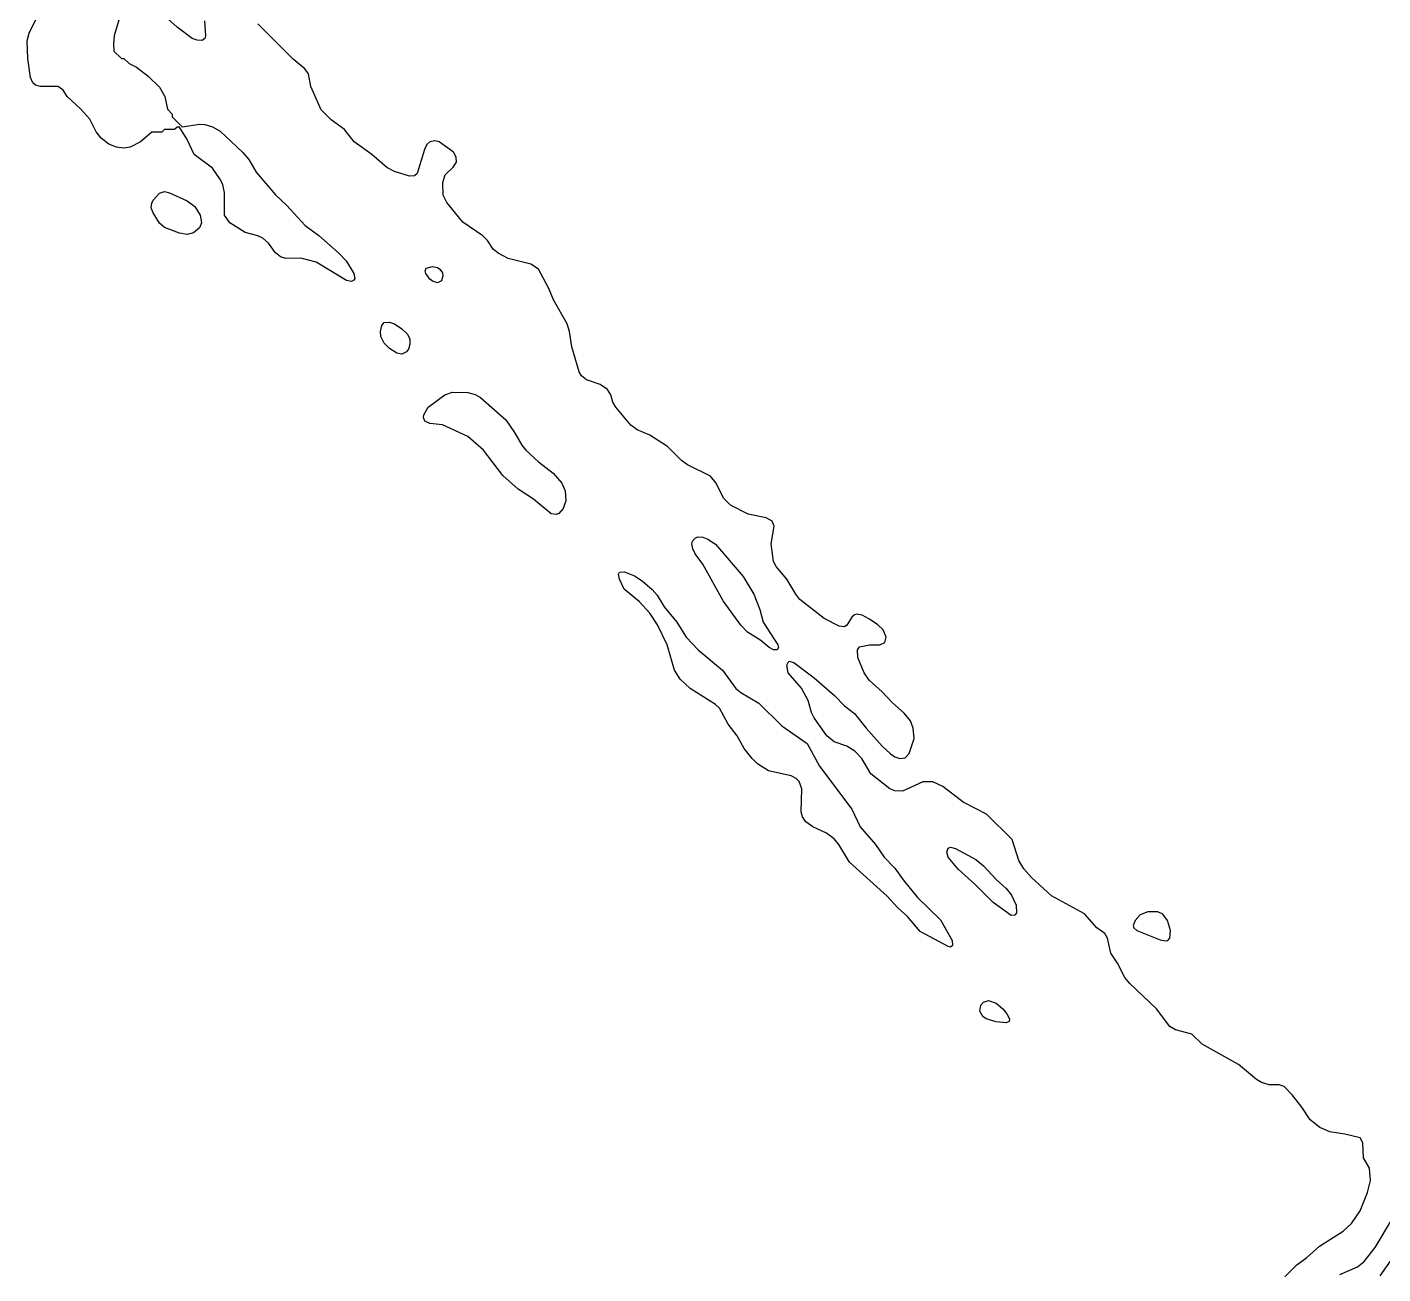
# Model space of a CAD drawing. Extents: x 474277 to 475042, y 254928 to 255625.
# Drawn here: x 474489.46 to 474530.58, y 255348.18 to 255386 of the extents above; entities that cross this region are included whole.
import ezdxf

# ---------------------------------------------------------------- set-up
doc = ezdxf.new("R2010")
doc.units = 0
doc.header["$MEASUREMENT"] = 0
doc.layers.add('BaseMapV2_DTM_export_MonNov09090547073261 — entities', color=1, linetype='CONTINUOUS')

msp = doc.modelspace()

# ---------------------------------------------------------------- linework, layer by layer
at = {"layer": 'BaseMapV2_DTM_export_MonNov09090547073261 — entities', "color": 15, "linetype": 'Continuous', "true_color": 0xb7484b}
for points in [[(474492.28, 255386.352, 84.5), (474492.098, 255385.739, 84.5), (474492.076, 255385.509, 84.5), (474492.095, 255385.279, 84.5), (474492.32, 255385.053, 84.5), (474492.397, 255385.051, 84.5), (474492.552, 255384.896, 84.5), (474492.78, 255384.786, 84.5), (474493.13, 255384.512, 84.5), (474493.471, 255384.186, 84.5), (474493.635, 255383.899, 84.5), (474493.716, 255383.515, 84.5), (474493.856, 255383.362, 84.5), (474493.858, 255383.285, 84.5), (474494.161, 255382.983, 84.5), (474494.697, 255383.055, 84.5), (474494.851, 255383.047, 84.5), (474495.081, 255382.981, 84.5), (474495.311, 255382.846, 84.5), (474496.001, 255382.197, 84.5), (474496.184, 255381.982, 84.5), (474496.411, 255381.598, 84.5), (474496.998, 255380.92, 84.5), (474497.332, 255380.602, 84.5), (474497.899, 255379.988, 84.5), (474498.308, 255379.682, 84.5), (474498.915, 255379.148, 84.5), (474499.137, 255378.915, 84.5), (474499.369, 255378.531, 84.5), (474499.397, 255378.378, 84.5), (474499.375, 255378.324, 84.5), (474499.298, 255378.285, 84.5), (474499.145, 255378.313, 84.5), (474498.224, 255378.872, 84.5), (474497.764, 255378.995, 84.5), (474497.304, 255378.985, 84.5), (474497.151, 255379.029, 84.5), (474496.998, 255379.153, 84.5), (474496.781, 255379.452, 84.5), (474496.614, 255379.6, 84.5), (474496.461, 255379.674, 84.5), (474496.078, 255379.772, 84.5), (474495.609, 255380.065, 84.5), (474495.443, 255380.295, 84.5), (474495.452, 255380.985, 84.5), (474495.399, 255381.215, 84.5), (474495.33, 255381.368, 84.5), (474495.081, 255381.724, 84.5), (474494.53, 255382.135, 84.5), (474494.314, 255382.59, 84.5), (474494.084, 255382.971, 84.5), (474494.007, 255382.971, 84.5), (474493.931, 255382.9, 84.5), (474493.624, 255382.894, 84.5), (474493.547, 255382.821, 84.5), (474493.241, 255382.821, 84.5), (474492.901, 255382.519, 84.5), (474492.589, 255382.365, 84.5), (474492.397, 255382.328, 84.5), (474492.167, 255382.365, 84.5), (474491.937, 255382.457, 84.5), (474491.707, 255382.631, 84.5), (474491.558, 255382.825, 84.5), (474491.366, 255383.209, 84.5), (474491.092, 255383.515, 84.5), (474490.671, 255383.899, 84.5), (474490.557, 255384.086, 84.5), (474490.403, 255384.201, 84.5), (474489.867, 255384.198, 84.5), (474489.713, 255384.242, 84.5), (474489.637, 255384.311, 84.5), (474489.56, 255384.477, 84.5), (474489.479, 255385.049, 84.5), (474489.46, 255385.586, 84.5), (474489.527, 255385.816, 84.5), (474489.749, 255386.276, 84.5)], [(474494.838, 255386.199, 84.5), (474494.87, 255385.739, 84.5), (474494.851, 255385.662, 84.5), (474494.774, 255385.597, 84.5), (474494.621, 255385.605, 84.5), (474494.467, 255385.659, 84.5), (474494.007, 255385.999, 84.5), (474493.369, 255386.582, 84.5)], [(474527.614, 255348.091, 84.5), (474527.975, 255348.446, 84.5), (474528.282, 255348.675, 84.5), (474528.665, 255349.02, 84.5), (474529.38, 255349.471, 84.5), (474529.638, 255349.701, 84.5), (474529.896, 255350.085, 84.5), (474530.122, 255350.643, 84.5), (474530.205, 255351.005, 84.5), (474530.182, 255351.388, 84.5), (474529.998, 255351.695, 84.5), (474529.975, 255352.155, 84.5), (474529.892, 255352.308, 84.5), (474529.432, 255352.415, 84.5), (474528.972, 255352.482, 84.5), (474528.673, 255352.615, 84.5), (474528.382, 255352.845, 84.5), (474528.128, 255353.235, 84.5), (474527.832, 255353.612, 84.5), (474527.591, 255353.858, 84.5), (474527.438, 255353.909, 84.5), (474527.131, 255353.912, 84.5), (474526.901, 255353.983, 84.5), (474526.748, 255354.078, 84.5), (474526.21, 255354.532, 84.5), (474525.107, 255355.145, 84.5), (474524.788, 255355.452, 84.5), (474524.294, 255355.583, 84.5), (474524.124, 255355.682, 84.5), (474523.719, 255356.219, 84.5), (474522.914, 255356.987, 84.5), (474522.761, 255357.166, 84.5), (474522.532, 255357.599, 84.5), (474522.329, 255357.906, 84.5), (474522.232, 255358.366, 84.5), (474522.147, 255358.499, 84.5), (474521.908, 255358.672, 84.5), (474521.534, 255359.104, 84.5), (474520.537, 255359.651, 84.5), (474519.924, 255360.207, 84.5), (474519.694, 255360.467, 84.5), (474519.54, 255360.715, 84.5), (474519.339, 255361.356, 84.5), (474518.565, 255362.123, 84.5), (474517.854, 255362.486, 84.5), (474517.24, 255362.967, 84.5), (474516.933, 255363.108, 84.5), (474516.627, 255363.108, 84.5), (474516.013, 255362.825, 84.5), (474515.783, 255362.835, 84.5), (474515.63, 255362.892, 84.5), (474515.054, 255363.35, 84.5), (474514.782, 255363.81, 84.5), (474514.566, 255364.04, 84.5), (474514.326, 255364.183, 84.5), (474513.943, 255364.32, 84.5), (474513.716, 255364.5, 84.5), (474513.33, 255365.045, 84.5), (474513.253, 255365.211, 84.5), (474513.153, 255365.573, 84.5), (474512.946, 255365.944, 84.5), (474512.543, 255366.417, 84.5), (474512.504, 255366.647, 84.5), (474512.563, 255366.763, 84.5), (474512.716, 255366.727, 84.5), (474513.33, 255366.261, 84.5), (474513.946, 255365.727, 84.5), (474514.25, 255365.408, 84.5), (474514.556, 255365.179, 84.5), (474514.911, 255364.73, 84.5), (474515.4, 255364.184, 84.5), (474515.638, 255363.963, 84.5), (474515.783, 255363.864, 84.5), (474515.937, 255363.814, 84.5), (474516.09, 255363.837, 84.5), (474516.218, 255363.963, 84.5), (474516.367, 255364.423, 84.5), (474516.342, 255364.73, 84.5), (474516.257, 255364.96, 84.5), (474516.068, 255365.19, 84.5), (474515.707, 255365.5, 84.5), (474515.4, 255365.835, 84.5), (474515.001, 255366.187, 84.5), (474514.85, 255366.417, 84.5), (474514.658, 255366.877, 84.5), (474514.648, 255367.107, 84.5), (474514.71, 255367.201, 84.5), (474515.017, 255367.263, 84.5), (474515.323, 255367.266, 84.5), (474515.477, 255367.335, 84.5), (474515.522, 255367.49, 84.5), (474515.426, 255367.72, 84.5), (474515.263, 255367.873, 84.5), (474515.017, 255368.044, 84.5), (474514.787, 255368.16, 84.5), (474514.633, 255368.193, 84.5), (474514.556, 255368.172, 84.5), (474514.48, 255368.103, 84.5), (474514.326, 255367.863, 84.5), (474514.25, 255367.805, 84.5), (474514.096, 255367.824, 84.5), (474513.636, 255368.057, 84.5), (474512.904, 255368.64, 84.5), (474512.781, 255368.794, 84.5), (474512.505, 255369.254, 84.5), (474512.179, 255369.637, 84.5), (474512.105, 255369.79, 84.5), (474512.034, 255370.327, 84.5), (474512.125, 255370.864, 84.5), (474512.059, 255371.017, 84.5), (474511.873, 255371.116, 84.5), (474511.336, 255371.23, 84.5), (474510.799, 255371.495, 84.5), (474510.588, 255371.707, 84.5), (474510.366, 255372.167, 84.5), (474510.186, 255372.382, 84.5), (474509.496, 255372.722, 84.5), (474509.314, 255372.857, 84.5), (474508.882, 255373.277, 84.5), (474508.346, 255373.622, 84.5), (474507.962, 255373.788, 84.5), (474507.777, 255373.931, 84.5), (474507.316, 255374.468, 84.5), (474507.23, 255374.621, 84.5), (474507.166, 255374.851, 84.5), (474507.07, 255375.004, 84.5), (474506.84, 255375.158, 84.5), (474506.429, 255375.297, 84.5), (474506.275, 255375.426, 84.5), (474506.201, 255375.541, 84.5), (474505.987, 255376.308, 84.5), (474505.911, 255376.768, 84.5), (474505.84, 255376.998, 84.5), (474505.432, 255377.732, 84.5), (474505.287, 255378.071, 84.5), (474504.972, 255378.655, 84.5), (474504.742, 255378.815, 84.5), (474504.052, 255378.979, 84.5), (474503.745, 255379.143, 84.5), (474503.592, 255379.271, 84.5), (474503.422, 255379.528, 84.5), (474503.285, 255379.67, 84.5), (474502.672, 255380.082, 84.5), (474502.189, 255380.678, 84.5), (474502.082, 255380.908, 84.5), (474502.071, 255381.292, 84.5), (474502.136, 255381.522, 84.5), (474502.388, 255381.752, 84.5), (474502.489, 255381.905, 84.5), (474502.477, 255382.059, 84.5), (474502.397, 255382.212, 84.5), (474501.96, 255382.519, 84.5), (474501.828, 255382.558, 84.5), (474501.675, 255382.526, 84.5), (474501.589, 255382.442, 84.5), (474501.514, 255382.289, 84.5), (474501.292, 255381.56, 84.5), (474501.215, 255381.49, 84.5), (474501.061, 255381.479, 84.5), (474500.601, 255381.621, 84.5), (474500.371, 255381.74, 84.5), (474499.914, 255382.135, 84.5), (474499.383, 255382.519, 84.5), (474499.086, 255382.902, 84.5), (474498.685, 255383.187, 84.5), (474498.378, 255383.489, 84.5), (474498.071, 255384.205, 84.5), (474497.993, 255384.589, 84.5), (474497.883, 255384.742, 84.5), (474497.534, 255385.034, 84.5), (474496.461, 255386.108, 84.5)], [(474494.503, 255379.758, 84.5), (474494.314, 255379.71, 84.5), (474494.084, 255379.747, 84.5), (474493.624, 255379.923, 84.5), (474493.471, 255380.053, 84.5), (474493.279, 255380.372, 84.5), (474493.222, 255380.525, 84.5), (474493.241, 255380.665, 84.5), (474493.288, 255380.755, 84.5), (474493.471, 255380.964, 84.5), (474493.624, 255381.018, 84.5), (474493.777, 255380.975, 84.5), (474494.314, 255380.737, 84.5), (474494.544, 255380.559, 84.5), (474494.706, 255380.295, 84.5), (474494.75, 255380.065, 84.5), (474494.692, 255379.912, 84.5), (474494.503, 255379.758, 84.5)], [(474502.026, 255378.301, 84.5), (474501.905, 255378.245, 84.5), (474501.752, 255378.299, 84.5), (474501.675, 255378.361, 84.5), (474501.556, 255378.531, 84.5), (474501.538, 255378.608, 84.5), (474501.564, 255378.685, 84.5), (474501.752, 255378.739, 84.5), (474501.905, 255378.712, 84.5), (474501.982, 255378.663, 84.5), (474502.058, 255378.546, 84.5), (474502.074, 255378.455, 84.5), (474502.026, 255378.301, 84.5)], [(474500.97, 255376.154, 84.5), (474500.831, 255376.083, 84.5), (474500.678, 255376.109, 84.5), (474500.448, 255376.255, 84.5), (474500.295, 255376.415, 84.5), (474500.193, 255376.615, 84.5), (474500.18, 255376.768, 84.5), (474500.218, 255376.946, 84.5), (474500.295, 255377.043, 84.5), (474500.448, 255377.049, 84.5), (474500.601, 255377.002, 84.5), (474500.831, 255376.85, 84.5), (474500.995, 255376.691, 84.5), (474501.068, 255376.538, 84.5), (474501.074, 255376.384, 84.5), (474501.026, 255376.231, 84.5), (474500.97, 255376.154, 84.5)], [(474505.585, 255371.247, 84.5), (474505.509, 255371.215, 84.5), (474505.355, 255371.235, 84.5), (474504.819, 255371.685, 84.5), (474504.359, 255371.981, 84.5), (474503.892, 255372.397, 84.5), (474503.303, 255373.164, 84.5), (474502.825, 255373.586, 84.5), (474502.058, 255373.939, 84.5), (474501.675, 255373.982, 84.5), (474501.522, 255374.048, 84.5), (474501.481, 255374.161, 84.5), (474501.496, 255374.238, 84.5), (474501.629, 255374.468, 84.5), (474502.135, 255374.844, 84.5), (474502.365, 255374.931, 84.5), (474502.825, 255374.914, 84.5), (474503.055, 255374.852, 84.5), (474503.208, 255374.764, 84.5), (474503.98, 255374.084, 84.5), (474504.247, 255373.701, 84.5), (474504.467, 255373.317, 84.5), (474504.589, 255373.169, 84.5), (474504.972, 255372.819, 84.5), (474505.418, 255372.474, 84.5), (474505.68, 255372.167, 84.5), (474505.777, 255371.937, 84.5), (474505.8, 255371.631, 84.5), (474505.725, 255371.401, 84.5), (474505.585, 255371.247, 84.5)], [(474512.211, 255367.107, 84.5), (474512.103, 255367.111, 84.5), (474511.972, 255367.183, 84.5), (474511.719, 255367.391, 84.5), (474511.312, 255367.643, 84.5), (474511.106, 255367.861, 84.5), (474510.569, 255368.6, 84.5), (474509.956, 255369.71, 84.5), (474509.723, 255370.02, 84.5), (474509.652, 255370.174, 84.5), (474509.627, 255370.327, 84.5), (474509.643, 255370.404, 84.5), (474509.726, 255370.5, 84.5), (474509.803, 255370.534, 84.5), (474509.956, 255370.531, 84.5), (474510.109, 255370.469, 84.5), (474510.339, 255370.318, 84.5), (474511.185, 255369.33, 84.5), (474511.508, 255368.794, 84.5), (474511.686, 255368.333, 84.5), (474511.788, 255367.95, 84.5), (474512.232, 255367.26, 84.5), (474512.255, 255367.183, 84.5), (474512.211, 255367.107, 84.5)], [(474517.535, 255358.136, 84.5), (474517.47, 255358.092, 84.5), (474517.394, 255358.113, 84.5), (474516.55, 255358.56, 84.5), (474516.167, 255359.019, 84.5), (474515.86, 255359.29, 84.5), (474515.553, 255359.632, 84.5), (474514.409, 255360.666, 84.5), (474514.083, 255361.203, 84.5), (474513.943, 255361.374, 84.5), (474513.713, 255361.549, 84.5), (474513.293, 255361.739, 84.5), (474513.086, 255361.893, 84.5), (474512.982, 255362.046, 84.5), (474512.942, 255362.199, 84.5), (474512.956, 255362.889, 84.5), (474512.883, 255363.12, 84.5), (474512.793, 255363.209, 84.5), (474512.64, 255363.282, 84.5), (474511.95, 255363.439, 84.5), (474511.613, 255363.656, 84.5), (474511.454, 255363.81, 84.5), (474511.213, 255364.116, 84.5), (474511.003, 255364.5, 84.5), (474510.723, 255364.854, 84.5), (474510.458, 255365.343, 84.5), (474510.339, 255365.448, 84.5), (474509.573, 255365.937, 84.5), (474509.266, 255366.217, 84.5), (474509.101, 255366.493, 84.5), (474508.876, 255367.26, 84.5), (474508.583, 255367.873, 84.5), (474508.346, 255368.219, 84.5), (474508.034, 255368.564, 84.5), (474507.575, 255368.947, 84.5), (474507.43, 255369.254, 84.5), (474507.399, 255369.407, 84.5), (474507.426, 255369.468, 84.5), (474507.579, 255369.48, 84.5), (474507.886, 255369.351, 84.5), (474508.116, 255369.205, 84.5), (474508.422, 255368.939, 84.5), (474508.576, 255368.772, 84.5), (474508.783, 255368.41, 84.5), (474509.171, 255367.95, 84.5), (474509.453, 255367.49, 84.5), (474509.812, 255367.107, 84.5), (474510.558, 255366.493, 84.5), (474510.953, 255365.94, 84.5), (474511.106, 255365.818, 84.5), (474511.654, 255365.496, 84.5), (474512.358, 255364.806, 84.5), (474513.122, 255364.27, 84.5), (474513.492, 255363.58, 84.5), (474514.472, 255362.276, 84.5), (474514.73, 255361.739, 84.5), (474515.193, 255361.203, 84.5), (474515.457, 255360.819, 84.5), (474515.783, 255360.488, 84.5), (474516.036, 255360.129, 84.5), (474516.473, 255359.593, 84.5), (474517.163, 255358.917, 84.5), (474517.517, 255358.289, 84.5), (474517.535, 255358.136, 84.5)], [(474519.423, 255359.056, 84.5), (474519.31, 255359.048, 84.5), (474518.76, 255359.439, 84.5), (474518.23, 255359.976, 84.5), (474517.7, 255360.457, 84.5), (474517.403, 255360.819, 84.5), (474517.354, 255360.973, 84.5), (474517.394, 255361.089, 84.5), (474517.47, 255361.124, 84.5), (474517.624, 255361.087, 84.5), (474518.237, 255360.747, 84.5), (474518.467, 255360.555, 84.5), (474518.85, 255360.137, 84.5), (474519.157, 255359.866, 84.5), (474519.316, 255359.669, 84.5), (474519.461, 255359.362, 84.5), (474519.475, 255359.132, 84.5), (474519.423, 255359.056, 84.5)], [(474523.988, 255358.278, 84.5), (474524.064, 255358.292, 84.5), (474524.122, 255358.366, 84.5), (474524.142, 255358.596, 84.5), (474524.053, 255358.902, 84.5), (474523.911, 255359.088, 84.5), (474523.758, 255359.158, 84.5), (474523.451, 255359.165, 84.5), (474523.221, 255359.067, 84.5), (474523.068, 255358.902, 84.5), (474523.008, 255358.749, 84.5), (474523.03, 255358.672, 84.5), (474523.119, 255358.596, 84.5), (474523.834, 255358.308, 84.5), (474523.988, 255358.278, 84.5)], [(474519.248, 255355.835, 84.5), (474519.157, 255355.795, 84.5), (474518.85, 255355.82, 84.5), (474518.549, 255355.912, 84.5), (474518.451, 255355.989, 84.5), (474518.363, 255356.142, 84.5), (474518.39, 255356.326, 84.5), (474518.467, 255356.42, 84.5), (474518.62, 255356.474, 84.5), (474518.85, 255356.392, 84.5), (474519.052, 255356.219, 84.5), (474519.177, 255356.065, 84.5), (474519.254, 255355.912, 84.5), (474519.248, 255355.835, 84.5)], [(474529.278, 255348.157, 84.75), (474529.815, 255348.393, 84.75), (474530.019, 255348.551, 84.75), (474530.352, 255348.979, 84.75), (474530.875, 255349.855, 84.75)], [(474530.505, 255348.114, 85), (474531.518, 255349.548, 85)]]:
    msp.add_polyline3d(points, dxfattribs=at)

doc.saveas('drawing.dxf')
